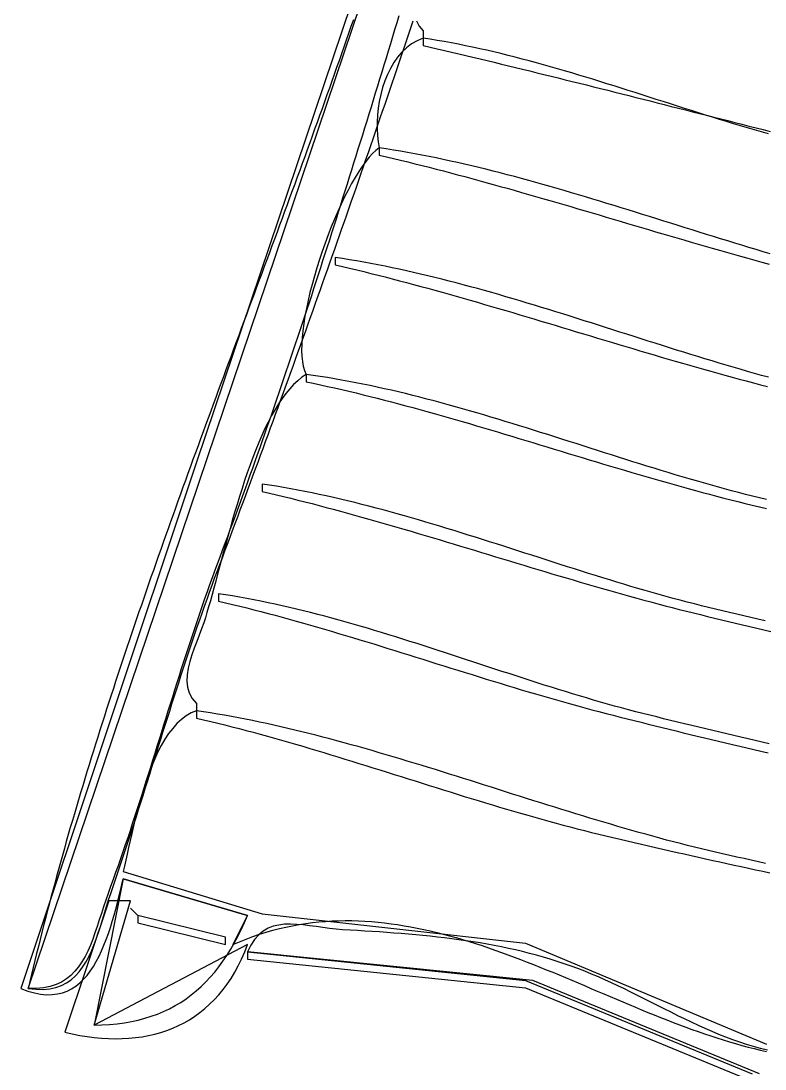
# Model space of a CAD drawing. Extents: x 0 to 1224, y 0 to 792.
# Drawn here: x 368 to 469.8, y 144 to 287.4 of the extents above; entities that cross this region are included whole.
import ezdxf

# ---------------------------------------------------------------- set-up
doc = ezdxf.new("R2010")
doc.units = 0
doc.layers.add('C2', color=2, linetype='CONTINUOUS')
doc.layers.add('C7', color=7, linetype='CONTINUOUS')

msp = doc.modelspace()

# ---------------------------------------------------------------- linework, layer by layer
at = {"layer": 'C2'}
for points in [[(380, 167), (374, 149), (375.0217, 148.7721), (376.0329, 148.5778), (377.033, 148.4174), (378.0214, 148.2912), (378.9974, 148.1994), (379.9607, 148.1426), (380.9104, 148.1209), (381.8462, 148.1348), (382.7674, 148.1845), (383.6734, 148.2704), (384.5636, 148.3929), (385.4375, 148.5522), (386.2946, 148.7487), (387.1342, 148.9827), (387.9557, 149.2545), (388.7586, 149.5646), (389.5423, 149.9131), (390.3062, 150.3005), (391.0497, 150.7271), (391.7724, 151.1932), (392.4735, 151.6992), (393.1526, 152.2454), (393.8089, 152.832), (394.4421, 153.4595), (395.0515, 154.1282), (395.6364, 154.8384), (396.1964, 155.5904), (396.7309, 156.3846), (397.2392, 157.2213), (397.7209, 158.1009), (398.1753, 159.0236), (398.6018, 159.9899), (399, 161), (378, 150), (383, 167), (380, 167)], [(383, 166), (384, 165), (383, 166)], [(384, 165), (384, 164), (396, 161), (396, 162), (384, 165)]]:
    msp.add_lwpolyline(points, dxfattribs=at)
at = {"layer": 'C7'}
for points in [[(448, 393), (392, 227), (368, 155), (368.9439, 154.6439), (369.8408, 154.3852), (370.6921, 154.22), (371.4994, 154.1439), (372.2641, 154.153), (372.9879, 154.2431), (373.6721, 154.4101), (374.3184, 154.6499), (374.9283, 154.9583), (375.5032, 155.3312), (376.0446, 155.7646), (376.5542, 156.2542), (377.0334, 156.796), (377.4837, 157.3859), (377.9066, 158.0197), (378.3038, 158.6934), (378.6766, 159.4028), (379.0266, 160.1437), (379.3553, 160.9121), (379.6642, 161.7039), (379.9549, 162.5149), (380.2288, 163.341), (380.4876, 164.1781), (380.7326, 165.0221), (380.9654, 165.8689), (381.1876, 166.7143), (381.4006, 167.5542), (381.606, 168.3845), (381.8053, 169.2012), (382, 170), (399, 165), (397, 161), (397.9085, 161.3926), (398.8165, 161.7579), (399.7238, 162.0961), (400.6305, 162.4079), (401.5366, 162.6937), (402.4421, 162.954), (403.3469, 163.1894), (404.2511, 163.4003), (405.1546, 163.5873), (406.0575, 163.7508), (406.9598, 163.8914), (407.8614, 164.0095), (408.7624, 164.1057), (409.6627, 164.1805), (410.5623, 164.2343), (411.4613, 164.2677), (412.3596, 164.2812), (413.2573, 164.2753), (414.1543, 164.2504), (415.0506, 164.2072), (415.9462, 164.1461), (416.8411, 164.0675), (417.7354, 163.9721), (418.6289, 163.8602), (419.5218, 163.7325), (420.4139, 163.5894), (421.3054, 163.4314), (422.1962, 163.259), (423.0862, 163.0728), (423.9755, 162.8732), (424.8642, 162.6608), (425.7521, 162.4359), (426.6392, 162.1993), (427.5257, 161.9512), (428.4114, 161.6923), (429.2964, 161.4231), (430.1807, 161.1441), (431.0642, 160.8557), (431.947, 160.5585), (432.829, 160.2529), (433.7103, 159.9395), (434.5908, 159.6188), (435.4705, 159.2913), (436.3495, 158.9575), (437.2278, 158.6179), (438.1053, 158.273), (438.982, 157.9232), (439.8579, 157.5692), (440.733, 157.2114), (441.6074, 156.8503), (442.481, 156.4864), (443.3538, 156.1203), (444.2258, 155.7523), (445.097, 155.3831), (445.9674, 155.0132), (446.837, 154.6429), (447.7058, 154.273), (448.5737, 153.9037), (449.4409, 153.5357), (450.3073, 153.1695), (451.1728, 152.8055), (452.0375, 152.4443), (452.9014, 152.0863), (453.7644, 151.7322), (454.6267, 151.3823), (455.488, 151.0371), (456.3486, 150.6973), (457.2083, 150.3632), (458.0671, 150.0355), (458.9251, 149.7145), (459.7823, 149.4008), (460.6385, 149.095), (461.4939, 148.7974), (462.3485, 148.5086), (463.2022, 148.2292), (464.055, 147.9596), (464.9069, 147.7003), (465.758, 147.4518), (466.6082, 147.2147), (467.4574, 146.9894), (468.3058, 146.7764), (469.1533, 146.5763), (470, 146.3896)], [(379.9212, 168), (379.5992, 167.0962), (379.2939, 166.1866), (378.9994, 165.2767), (378.7101, 164.3719), (378.4201, 163.4775), (378.1238, 162.5989), (377.8153, 161.7417), (377.4889, 160.9111), (377.1389, 160.1125), (376.7594, 159.3515), (376.3449, 158.6334), (375.8894, 157.9635), (375.3872, 157.3473), (374.8327, 156.7903), (374.22, 156.2978), (373.5433, 155.8751), (372.797, 155.5278), (371.9753, 155.2613), (371.0723, 155.0808), (370.0825, 154.9919), (369, 155), (425, 321)], [(413.4651, 287.5239), (413.1424, 286.5887), (412.8185, 285.6533), (412.4933, 284.7178), (412.167, 283.7821), (411.8396, 282.8463), (411.5111, 281.9103), (411.1815, 280.9742), (410.8509, 280.0378), (410.5193, 279.1014), (410.1866, 278.1648), (409.853, 277.228), (409.5185, 276.291), (409.1831, 275.3539), (408.8468, 274.4167), (408.5096, 273.4793), (408.1716, 272.5417), (407.8329, 271.604), (407.4933, 270.6661), (407.153, 269.728), (406.8121, 268.7898), (406.4704, 267.8514), (406.1281, 266.9129), (405.7851, 265.9742), (405.4416, 265.0354), (405.0975, 264.0964), (404.7528, 263.1572), (404.4077, 262.2179), (404.062, 261.2784), (403.7159, 260.3387), (403.3693, 259.3989), (403.0224, 258.4589), (402.6751, 257.5188), (402.3274, 256.5785), (401.9795, 255.638), (401.6312, 254.6974), (401.2827, 253.7566), (400.9339, 252.8157), (400.5849, 251.8746), (400.2358, 250.9333), (399.8865, 249.9919), (399.5371, 249.0503), (399.1875, 248.1085), (398.838, 247.1666), (398.4883, 246.2245), (398.1387, 245.2823), (397.7891, 244.3399), (397.4395, 243.3973), (397.0901, 242.4546), (396.7407, 241.5116), (396.3914, 240.5686), (396.0423, 239.6253), (395.6934, 238.682), (395.3447, 237.7384), (394.9962, 236.7947), (394.648, 235.8508), (394.3001, 234.9067), (393.9526, 233.9625), (393.6053, 233.0181), (393.2585, 232.0736), (392.9121, 231.1288), (392.5661, 230.184), (392.2206, 229.2389), (391.8755, 228.2937), (391.531, 227.3483), (391.1871, 226.4028), (390.8437, 225.457), (390.5009, 224.5112), (390.1588, 223.5651), (389.8173, 222.6189), (389.4765, 221.6725), (389.1364, 220.7259), (388.7971, 219.7792), (388.4585, 218.8323), (388.1207, 217.8853), (387.7838, 216.9381), (387.4477, 215.9907), (387.1125, 215.0431), (386.7783, 214.0954), (386.4449, 213.1475), (386.1126, 212.1994), (385.7812, 211.2512), (385.4508, 210.3028), (385.1215, 209.3542), (384.7933, 208.4054), (384.4662, 207.4565), (384.1402, 206.5074), (383.8154, 205.5582), (383.4918, 204.6088), (383.1694, 203.6592), (382.8483, 202.7094), (382.5284, 201.7594), (382.2098, 200.8093), (381.8926, 199.8591), (381.5767, 198.9086), (381.2622, 197.958), (380.9491, 197.0072), (380.6375, 196.0562), (380.3274, 195.1051), (380.0187, 194.1538), (379.7116, 193.2023), (379.406, 192.2506), (379.102, 191.2988), (378.7996, 190.3468), (378.4989, 189.3946), (378.1998, 188.4423), (377.9024, 187.4898), (377.6068, 186.5371), (377.3129, 185.5842), (377.0207, 184.6312), (376.7304, 183.678), (376.4419, 182.7246), (376.1553, 181.771), (375.8706, 180.8173), (375.5878, 179.8634), (375.3069, 178.9093), (375.028, 177.955), (374.7512, 177.0006), (374.4763, 176.046), (374.2035, 175.0912), (373.9328, 174.1362), (373.6642, 173.1811), (373.3978, 172.2258), (373.1335, 171.2703), (372.8714, 170.3146), (372.6115, 169.3588), (372.3539, 168.4028), (372.0986, 167.4466), (371.8456, 166.4902), (371.595, 165.5337), (371.3467, 164.577), (371.1008, 163.6201), (370.8573, 162.663), (370.6162, 161.7057), (370.3777, 160.7483), (370.1416, 159.7907), (369.9081, 158.8329), (369.6772, 157.8749), (369.4488, 156.9168), (369.223, 155.9585), (369, 155), (370.071, 154.8822), (371.0562, 154.8706), (371.9604, 154.9595), (372.7885, 155.1431), (373.5455, 155.4154), (374.2363, 155.7708), (374.8658, 156.2033), (375.4388, 156.7072), (375.9604, 157.2766), (376.4353, 157.9058), (376.8686, 158.5889), (377.2652, 159.3201), (377.6299, 160.0937), (377.9677, 160.9037), (378.2835, 161.7444), (378.5821, 162.61), (378.8686, 163.4946), (379.1478, 164.3924), (379.4246, 165.2977), (379.704, 166.2046), (379.9908, 167.1073), (380.2901, 168), (380.6187, 168.9527), (380.9447, 169.9063), (381.2682, 170.8609), (381.5893, 171.8164), (381.9081, 172.7727), (382.2249, 173.7298), (382.5397, 174.6876), (382.8526, 175.6461), (383.1639, 176.6052), (383.4737, 177.5648), (383.7821, 178.525), (384.0893, 179.4856), (384.3954, 180.4467), (384.7005, 181.4081), (385.0049, 182.3698), (385.3086, 183.3317), (385.6118, 184.2939), (385.9147, 185.2562), (386.2173, 186.2187), (386.5198, 187.1812), (386.8225, 188.1436), (387.1253, 189.1061), (387.4285, 190.0684), (387.7323, 191.0306), (388.0366, 191.9926), (388.3418, 192.9543), (388.6479, 193.9157), (388.9552, 194.8767), (389.2636, 195.8374), (389.5734, 196.7975), (389.8848, 197.7572), (390.1978, 198.7163), (390.5126, 199.6748), (390.8294, 200.6326), (391.1483, 201.5897), (391.4695, 202.546), (391.793, 203.5015), (392.1191, 204.4561), (392.4479, 205.4098), (392.7795, 206.3626), (393.114, 207.3142), (393.4517, 208.2649), (393.7927, 209.2143), (394.137, 210.1627), (394.485, 211.1097), (394.8366, 212.0555), (395.1921, 213), (395.5446, 213.9316), (395.8965, 214.8635), (396.248, 215.7957), (396.599, 216.7282), (396.9494, 217.661), (397.2993, 218.5941), (397.6488, 219.5275), (397.9977, 220.4612), (398.3461, 221.3951), (398.694, 222.3294), (399.0415, 223.2639), (399.3884, 224.1988), (399.7349, 225.1339), (400.0808, 226.0693), (400.4263, 227.0049), (400.7713, 227.9408), (401.1158, 228.877), (401.4599, 229.8135), (401.8035, 230.7502), (402.1466, 231.6872), (402.4892, 232.6245), (402.8314, 233.562), (403.1731, 234.4998), (403.5144, 235.4378), (403.8552, 236.3761), (404.1956, 237.3147), (404.5355, 238.2535), (404.875, 239.1925), (405.214, 240.1318), (405.5526, 241.0713), (405.8908, 242.0111), (406.2285, 242.9511), (406.5659, 243.8913), (406.9027, 244.8318), (407.2392, 245.7725), (407.5752, 246.7134), (407.9108, 247.6545), (408.246, 248.5959), (408.5808, 249.5375), (408.9152, 250.4793), (409.2492, 251.4214), (409.5828, 252.3636), (409.9159, 253.3061), (410.2487, 254.2488), (410.5811, 255.1916), (410.9131, 256.1347), (411.2447, 257.078), (411.5759, 258.0215), (411.9068, 258.9652), (412.2373, 259.9091), (412.5673, 260.8532), (412.8971, 261.7975), (413.2264, 262.742), (413.5554, 263.6867), (413.884, 264.6315), (414.2123, 265.5766), (414.5402, 266.5218), (414.8677, 267.4672), (415.1949, 268.4128), (415.5218, 269.3585), (415.8483, 270.3045), (416.1744, 271.2506), (416.5002, 272.1968), (416.8257, 273.1433), (417.1509, 274.0899), (417.4757, 275.0366), (417.8002, 275.9836), (418.1243, 276.9306), (418.4482, 277.8779), (418.7717, 278.8253), (419.0949, 279.7728), (419.4178, 280.7205), (419.7404, 281.6684), (420.0626, 282.6163), (420.3846, 283.5645), (420.7063, 284.5127), (421.0277, 285.4612), (421.3487, 286.4097), (421.6695, 287.3584)], [(419.6961, 288.0493), (419.404, 287.0883), (419.1117, 286.1274), (418.8193, 285.1666), (418.5266, 284.2059), (418.2338, 283.2454), (417.9406, 282.285), (417.6473, 281.3247), (417.3536, 280.3646), (417.0597, 279.4047), (416.7654, 278.4449), (416.4709, 277.4853), (416.176, 276.5259), (415.8807, 275.5667), (415.5851, 274.6076), (415.2891, 273.6488), (414.9928, 272.6902), (414.696, 271.7319), (414.3987, 270.7737), (414.1011, 269.8158), (413.8029, 268.8582), (413.5043, 267.9008), (413.2053, 266.9436), (412.9057, 265.9868), (412.6055, 265.0302), (412.3049, 264.0739), (412.0037, 263.1178), (411.7019, 262.1621), (411.3995, 261.2067), (411.0966, 260.2516), (410.793, 259.2969), (410.4888, 258.3424), (410.1839, 257.3883), (409.8784, 256.4346), (409.5722, 255.4812), (409.2653, 254.5281), (408.9578, 253.5755), (408.6494, 252.6232), (408.3404, 251.6713), (408.0306, 250.7198), (407.72, 249.7687), (407.4086, 248.818), (407.0964, 247.8677), (406.7834, 246.9178), (406.4696, 245.9684), (406.1549, 245.0194), (405.8394, 244.0709), (405.523, 243.1228), (405.2057, 242.1752), (404.8874, 241.228), (404.5683, 240.2813), (404.2482, 239.3352), (403.9271, 238.3895), (403.6051, 237.4443), (403.2821, 236.4996), (402.9581, 235.5554), (402.633, 234.6118), (402.3069, 233.6687), (401.9798, 232.7261), (401.6516, 231.7841), (401.3223, 230.8426), (400.9919, 229.9017), (400.6604, 228.9614), (400.3278, 228.0216), (399.994, 227.0824), (399.6591, 226.1439), (399.3229, 225.2059), (398.9856, 224.2685), (398.6471, 223.3318), (398.3074, 222.3957), (397.9664, 221.4602), (397.6242, 220.5253), (397.2807, 219.5911), (396.9359, 218.6576), (396.5898, 217.7247), (396.2423, 216.7925), (395.8936, 215.8609), (395.5435, 214.9301), (395.1921, 214), (394.8366, 213.0547), (394.4856, 212.1079), (394.1389, 211.1595), (393.7961, 210.2096), (393.4573, 209.2583), (393.1221, 208.3056), (392.7904, 207.3517), (392.462, 206.3965), (392.1367, 205.4403), (391.8144, 204.4829), (391.4948, 203.5246), (391.1777, 202.5653), (390.8631, 201.6052), (390.5507, 200.6443), (390.2403, 199.6827), (389.9317, 198.7204), (389.6247, 197.7575), (389.3192, 196.7941), (389.015, 195.8303), (388.7119, 194.8661), (388.4097, 193.9016), (388.1083, 192.9369), (387.8073, 191.972), (387.5068, 191.007), (387.2064, 190.042), (386.906, 189.0771), (386.6054, 188.1122), (386.3044, 187.1476), (386.0028, 186.1831), (385.7005, 185.2191), (385.3973, 184.2554), (385.093, 183.2921), (384.7873, 182.3294), (384.4802, 181.3673), (384.1714, 180.4059), (383.8607, 179.4452), (383.548, 178.4853), (383.2331, 177.5263), (382.9158, 176.5683), (382.5959, 175.6112), (382.2732, 174.6553), (381.9476, 173.7005), (381.6188, 172.7469), (381.2867, 171.7947), (380.951, 170.8438), (380.6117, 169.8943), (380.2685, 168.9463), (379.9213, 168)], [(422.0838, 287.3585), (422.4591, 286.6418), (423, 286), (423, 285), (422.1877, 284.6565), (421.4348, 284.2176), (420.7405, 283.6913), (420.104, 283.0859), (419.5246, 282.4092), (419.0017, 281.6695), (418.5344, 280.8749), (418.122, 280.0334), (417.7637, 279.1532), (417.459, 278.2423), (417.2069, 277.3088), (417.0068, 276.3608), (416.858, 275.4065), (416.7597, 274.4539), (416.7111, 273.5111), (416.7116, 272.5862), (416.7604, 271.6873), (416.8567, 270.8225), (417, 270), (416.5532, 269.654), (416.0958, 269.2229), (415.6296, 268.7115), (415.1565, 268.1247), (414.6782, 267.4673), (414.1966, 266.7441), (413.7135, 265.9601), (413.2307, 265.12), (412.7501, 264.2288), (412.2736, 263.2912), (411.8028, 262.3122), (411.3397, 261.2965), (410.886, 260.2491), (410.4437, 259.1749), (410.0144, 258.0785), (409.6002, 256.965), (409.2027, 255.8392), (408.8238, 254.7059), (408.4653, 253.5699), (408.1292, 252.4362), (407.8171, 251.3096), (407.5309, 250.1949), (407.2724, 249.097), (407.0436, 248.0208), (406.8461, 246.9711), (406.6818, 245.9527), (406.5526, 244.9706), (406.4603, 244.0295), (406.4067, 243.1344), (406.3936, 242.29), (406.4228, 241.5013), (406.4963, 240.7731), (406.6157, 240.1102), (406.783, 239.5176), (407, 239), (406.4182, 238.6067), (405.8516, 238.1477), (405.2997, 237.6261), (404.7622, 237.0451), (404.239, 236.408), (403.7296, 235.718), (403.2338, 234.9783), (402.7513, 234.1922), (402.2818, 233.3628), (401.825, 232.4934), (401.3806, 231.5872), (400.9484, 230.6475), (400.5279, 229.6775), (400.119, 228.6803), (399.7213, 227.6593), (399.3346, 226.6176), (398.9585, 225.5584), (398.5928, 224.4851), (398.2371, 223.4008), (397.8912, 222.3087), (397.5548, 221.212), (397.2275, 220.1141), (396.9091, 219.0181), (396.5994, 217.9272), (396.2979, 216.8447), (396.0044, 215.7737), (395.7186, 214.7176), (395.4403, 213.6795), (395.169, 212.6627), (394.9046, 211.6703), (394.6468, 210.7057), (394.3951, 209.772), (394.1495, 208.8724), (393.9094, 208.0103), (393.6748, 207.1887), (393.4451, 206.411), (393.2203, 205.6803), (393, 205), (392.7119, 204.1914), (392.3851, 203.3426), (392.0397, 202.4628), (391.696, 201.5613), (391.374, 200.6473), (391.0939, 199.7302), (390.8759, 198.8192), (390.7401, 197.9235), (390.7067, 197.0525), (390.7958, 196.2154), (391.0276, 195.4214), (391.4223, 194.6798), (392, 194), (392, 193), (391.2805, 192.6935), (390.5972, 192.2919), (389.9488, 191.8018), (389.3343, 191.2296), (388.7524, 190.5818), (388.2019, 189.8649), (387.6818, 189.0853), (387.1907, 188.2496), (386.7277, 187.3643), (386.2914, 186.4357), (385.8807, 185.4705), (385.4945, 184.4751), (385.1316, 183.4559), (384.7908, 182.4196), (384.4709, 181.3724), (384.1708, 180.3211), (383.8893, 179.2719), (383.6252, 178.2315), (383.3774, 177.2062), (383.1447, 176.2027), (382.9259, 175.2273), (382.7199, 174.2866), (382.5254, 173.387), (382.3414, 172.535), (382.1666, 171.7372), (382, 171), (401, 165.1952), (437, 161.2114), (470, 147.3897)], [(423, 285), (423, 284), (423.9754, 283.7737), (424.9505, 283.5466), (425.9252, 283.3185), (426.8996, 283.0895), (427.8736, 282.8596), (428.8472, 282.6288), (429.8205, 282.3972), (430.7935, 282.1648), (431.7661, 281.9316), (432.7384, 281.6976), (433.7104, 281.463), (434.6821, 281.2276), (435.6535, 280.9915), (436.6245, 280.7548), (437.5953, 280.5174), (438.5658, 280.2794), (439.5361, 280.0408), (440.506, 279.8017), (441.4758, 279.5621), (442.4452, 279.3219), (443.4144, 279.0813), (444.3834, 278.8402), (445.3521, 278.5987), (446.3206, 278.3568), (447.2889, 278.1145), (448.2569, 277.8718), (449.2248, 277.6288), (450.1925, 277.3855), (451.1599, 277.142), (452.1272, 276.8981), (453.0943, 276.6541), (454.0612, 276.4098), (455.028, 276.1654), (455.9946, 275.9208), (456.961, 275.6761), (457.9273, 275.4313), (458.8935, 275.1865), (459.8595, 274.9415), (460.8254, 274.6966), (461.7912, 274.4516), (462.7569, 274.2067), (463.7225, 273.9618), (464.688, 273.717), (465.6534, 273.4723), (466.6187, 273.2278), (467.5839, 272.9834), (468.549, 272.7391), (469.5141, 272.4951), (470.4792, 272.2513)], [(470.2622, 271.8974), (469.3046, 272.17), (468.3467, 272.4471), (467.3884, 272.7284), (466.4297, 273.0137), (465.4707, 273.3026), (464.5114, 273.5948), (463.5518, 273.89), (462.5918, 274.188), (461.6315, 274.4883), (460.6708, 274.7908), (459.7099, 275.0951), (458.7486, 275.4009), (457.787, 275.7078), (456.8252, 276.0157), (455.863, 276.3242), (454.9005, 276.6329), (453.9377, 276.9417), (452.9747, 277.2501), (452.0113, 277.5579), (451.0477, 277.8648), (450.0838, 278.1705), (449.1196, 278.4746), (448.1552, 278.7769), (447.1905, 279.0771), (446.2255, 279.3748), (445.2603, 279.6698), (444.2948, 279.9617), (443.3291, 280.2503), (442.3632, 280.5352), (441.397, 280.8162), (440.4305, 281.0929), (439.4639, 281.3651), (438.497, 281.6324), (437.5299, 281.8945), (436.5626, 282.1511), (435.5951, 282.402), (434.6274, 282.6468), (433.6594, 282.8852), (432.6913, 283.117), (431.723, 283.3417), (430.7544, 283.5592), (429.7857, 283.769), (428.8169, 283.971), (427.8478, 284.1648), (426.8785, 284.35), (425.9091, 284.5265), (424.9396, 284.6938), (423.9698, 284.8517), (423, 285)], [(417, 270), (417, 269), (417.978, 268.7719), (418.9554, 268.5404), (419.932, 268.3057), (420.908, 268.0678), (421.8833, 267.8268), (422.8579, 267.5828), (423.832, 267.336), (424.8054, 267.0864), (425.7783, 266.8342), (426.7507, 266.5793), (427.7225, 266.3221), (428.6938, 266.0624), (429.6647, 265.8005), (430.6351, 265.5364), (431.6051, 265.2703), (432.5747, 265.0022), (433.5439, 264.7323), (434.5127, 264.4606), (435.4813, 264.1872), (436.4495, 263.9123), (437.4174, 263.636), (438.3851, 263.3583), (439.3525, 263.0793), (440.3197, 262.7992), (441.2867, 262.5181), (442.2535, 262.236), (443.2202, 261.953), (444.1868, 261.6694), (445.1533, 261.385), (446.1197, 261.1002), (447.0861, 260.8149), (448.0524, 260.5293), (449.0187, 260.2434), (449.985, 259.9574), (450.9514, 259.6714), (451.9179, 259.3854), (452.8844, 259.0997), (453.851, 258.8141), (454.8178, 258.529), (455.7848, 258.2443), (456.7519, 257.9603), (457.7192, 257.6768), (458.6868, 257.3942), (459.6546, 257.1125), (460.6226, 256.8317), (461.591, 256.552), (462.5597, 256.2735), (463.5288, 255.9963), (464.4982, 255.7204), (465.468, 255.4461), (466.4382, 255.1734), (467.4089, 254.9023), (468.38, 254.633), (469.3516, 254.3656), (470.3237, 254.1003)], [(470.4905, 255.5031), (469.5213, 255.7895), (468.5519, 256.0785), (467.5822, 256.3699), (466.6124, 256.6636), (465.6423, 256.9592), (464.6721, 257.2567), (463.7017, 257.5558), (462.7311, 257.8563), (461.7603, 258.1581), (460.7894, 258.4609), (459.8182, 258.7645), (458.847, 259.0688), (457.8755, 259.3736), (456.9039, 259.6786), (455.9322, 259.9837), (454.9603, 260.2886), (453.9883, 260.5932), (453.0162, 260.8973), (452.0439, 261.2007), (451.0715, 261.5031), (450.099, 261.8045), (449.1264, 262.1045), (448.1536, 262.4031), (447.1808, 262.7), (446.2079, 262.995), (445.2349, 263.2879), (444.2617, 263.5785), (443.2886, 263.8666), (442.3153, 264.1521), (441.342, 264.4347), (440.3685, 264.7143), (439.3951, 264.9906), (438.4216, 265.2635), (437.448, 265.5327), (436.4744, 265.7981), (435.5007, 266.0595), (434.527, 266.3166), (433.5533, 266.5693), (432.5795, 266.8174), (431.6057, 267.0607), (430.632, 267.299), (429.6582, 267.5321), (428.6843, 267.7597), (427.7105, 267.9818), (426.7367, 268.1981), (425.7629, 268.4084), (424.7891, 268.6126), (423.8154, 268.8104), (422.8416, 269.0016), (421.8679, 269.186), (420.8942, 269.3635), (419.9206, 269.5338), (418.947, 269.6968), (417.9734, 269.8522), (417, 270)], [(411, 255), (411, 254), (411.977, 253.772), (412.9533, 253.5403), (413.929, 253.3051), (414.904, 253.0664), (415.8784, 252.8244), (416.8521, 252.5792), (417.8253, 252.3308), (418.7979, 252.0795), (419.77, 251.8252), (420.7416, 251.5681), (421.7126, 251.3084), (422.6832, 251.0461), (423.6534, 250.7814), (424.6231, 250.5142), (425.5924, 250.2449), (426.5614, 249.9734), (427.5299, 249.6999), (428.4982, 249.4245), (429.4661, 249.1473), (430.4337, 248.8684), (431.4011, 248.588), (432.3682, 248.306), (433.3351, 248.0227), (434.3018, 247.7382), (435.2683, 247.4525), (436.2346, 247.1658), (437.2009, 246.8782), (438.167, 246.5897), (439.133, 246.3006), (440.099, 246.0109), (441.0649, 245.7207), (442.0308, 245.4301), (442.9967, 245.1393), (443.9626, 244.8483), (444.9286, 244.5573), (445.8946, 244.2664), (446.8607, 243.9756), (447.827, 243.6851), (448.7934, 243.3951), (449.7599, 243.1056), (450.7266, 242.8166), (451.6936, 242.5284), (452.6607, 242.2411), (453.6282, 241.9547), (454.5958, 241.6694), (455.5638, 241.3852), (456.5321, 241.1024), (457.5008, 240.8209), (458.4698, 240.5409), (459.4392, 240.2626), (460.409, 239.9859), (461.3792, 239.7111), (462.3499, 239.4383), (463.3211, 239.1675), (464.2928, 238.8989), (465.2649, 238.6325), (466.2377, 238.3685), (467.211, 238.107), (468.1849, 237.8482), (469.1594, 237.592), (470.1345, 237.3387)], [(470.2602, 238.6112), (469.2953, 238.8772), (468.3299, 239.1475), (467.364, 239.4219), (466.3977, 239.7), (465.4309, 239.9816), (464.4637, 240.2667), (463.4961, 240.5549), (462.528, 240.8461), (461.5596, 241.14), (460.5909, 241.4365), (459.6217, 241.7353), (458.6522, 242.0362), (457.6824, 242.339), (456.7122, 242.6435), (455.7418, 242.9495), (454.771, 243.2567), (453.8, 243.5651), (452.8287, 243.8743), (451.8571, 244.1841), (450.8853, 244.4943), (449.9133, 244.8048), (448.941, 245.1153), (447.9686, 245.4257), (446.9959, 245.7356), (446.0231, 246.0449), (445.0502, 246.3533), (444.0771, 246.6608), (443.1038, 246.967), (442.1304, 247.2717), (441.157, 247.5748), (440.1834, 247.876), (439.2098, 248.1751), (438.236, 248.4719), (437.2623, 248.7663), (436.2885, 249.0579), (435.3146, 249.3466), (434.3408, 249.6321), (433.367, 249.9143), (432.3931, 250.193), (431.4193, 250.4679), (430.4456, 250.7388), (429.4719, 251.0056), (428.4982, 251.2679), (427.5247, 251.5257), (426.5512, 251.7786), (425.5779, 252.0265), (424.6047, 252.2692), (423.6316, 252.5065), (422.6587, 252.7381), (421.6859, 252.9638), (420.7133, 253.1835), (419.7409, 253.3968), (418.7687, 253.6037), (417.7967, 253.8039), (416.8249, 253.9972), (415.8534, 254.1833), (414.8821, 254.3622), (413.9112, 254.5334), (412.9405, 254.697), (411.97, 254.8525), (411, 255)], [(407, 239), (407, 238), (407.9776, 237.795), (408.9546, 237.5849), (409.9308, 237.37), (410.9063, 237.1503), (411.881, 236.926), (412.8552, 236.6972), (413.8286, 236.4642), (414.8015, 236.227), (415.7737, 235.9858), (416.7454, 235.7407), (417.7165, 235.4919), (418.6871, 235.2395), (419.6572, 234.9838), (420.6267, 234.7247), (421.5959, 234.4626), (422.5645, 234.1974), (423.5328, 233.9295), (424.5007, 233.6589), (425.4682, 233.3857), (426.4354, 233.1102), (427.4022, 232.8324), (428.3688, 232.5526), (429.335, 232.2708), (430.301, 231.9872), (431.2668, 231.7021), (432.2324, 231.4154), (433.1978, 231.1274), (434.163, 230.8381), (435.1281, 230.5479), (436.0931, 230.2567), (437.058, 229.9648), (438.0228, 229.6723), (438.9876, 229.3794), (439.9523, 229.0861), (440.9171, 228.7927), (441.8819, 228.4993), (442.8467, 228.2061), (443.8116, 227.9131), (444.7766, 227.6206), (445.7417, 227.3286), (446.7069, 227.0374), (447.6724, 226.7471), (448.638, 226.4578), (449.6038, 226.1697), (450.5698, 225.883), (451.5361, 225.5977), (452.5027, 225.314), (453.4696, 225.0321), (454.4368, 224.7521), (455.4044, 224.4742), (456.3723, 224.1985), (457.3407, 223.9252), (458.3094, 223.6544), (459.2786, 223.3863), (460.2483, 223.121), (461.2184, 222.8586), (462.1891, 222.5994), (463.1603, 222.3434), (464.132, 222.0908), (465.1043, 221.8418), (466.0773, 221.5964), (467.0508, 221.355), (468.0251, 221.1175), (469, 220.8842), (469.9683, 220.6552)], [(470, 221.8842), (469.0409, 222.1145), (468.0814, 222.351), (467.1212, 222.5933), (466.1605, 222.8411), (465.1992, 223.0943), (464.2375, 223.3525), (463.2752, 223.6157), (462.3124, 223.8834), (461.3491, 224.1555), (460.3853, 224.4318), (459.4211, 224.712), (458.4564, 224.9958), (457.4913, 225.283), (456.5257, 225.5734), (455.5597, 225.8668), (454.5934, 226.1629), (453.6266, 226.4614), (452.6594, 226.7622), (451.6919, 227.0649), (450.724, 227.3694), (449.7558, 227.6754), (448.7872, 227.9827), (447.8184, 228.291), (446.8492, 228.6001), (445.8797, 228.9097), (444.9099, 229.2197), (443.9399, 229.5297), (442.9696, 229.8396), (441.9991, 230.149), (441.0283, 230.4578), (440.0573, 230.7657), (439.0861, 231.0725), (438.1147, 231.378), (437.1431, 231.6818), (436.1714, 231.9838), (435.1995, 232.2837), (434.2274, 232.5812), (433.2552, 232.8763), (432.2829, 233.1685), (431.3105, 233.4577), (430.338, 233.7436), (429.3654, 234.026), (428.3927, 234.3046), (427.4199, 234.5792), (426.4471, 234.8496), (425.4743, 235.1156), (424.5015, 235.3768), (423.5286, 235.6331), (422.5557, 235.8841), (421.5829, 236.1298), (420.61, 236.3697), (419.6373, 236.6038), (418.6645, 236.8317), (417.6918, 237.0532), (416.7192, 237.2681), (415.7467, 237.4762), (414.7743, 237.6771), (413.802, 237.8707), (412.8298, 238.0567), (411.8577, 238.2348), (410.8858, 238.4049), (409.9141, 238.5667), (408.9425, 238.72), (407.9711, 238.8645), (407, 239)], [(401, 224), (401, 223), (401.9756, 222.7721), (402.9504, 222.5403), (403.9244, 222.3046), (404.8977, 222.0652), (405.8702, 221.8222), (406.8421, 221.5757), (407.8133, 221.3258), (408.7839, 221.0727), (409.7538, 220.8166), (410.7232, 220.5574), (411.692, 220.2954), (412.6602, 220.0307), (413.628, 219.7634), (414.5952, 219.4936), (415.562, 219.2215), (416.5284, 218.9472), (417.4944, 218.6708), (418.46, 218.3925), (419.4252, 218.1123), (420.3901, 217.8304), (421.3547, 217.5469), (422.3191, 217.262), (423.2832, 216.9758), (424.2471, 216.6884), (425.2108, 216.3999), (426.1743, 216.1105), (427.1377, 215.8202), (428.101, 215.5293), (429.0642, 215.2378), (430.0273, 214.9459), (430.9904, 214.6536), (431.9535, 214.3612), (432.9166, 214.0688), (433.8798, 213.7764), (434.843, 213.4842), (435.8064, 213.1923), (436.7699, 212.9009), (437.7335, 212.6101), (438.6973, 212.32), (439.6613, 212.0307), (440.6255, 211.7424), (441.59, 211.4552), (442.5548, 211.1692), (443.5199, 210.8846), (444.4853, 210.6014), (445.4511, 210.3198), (446.4173, 210.0399), (447.3839, 209.7619), (448.351, 209.4859), (449.3185, 209.212), (450.2865, 208.9403), (451.2551, 208.6709), (452.2242, 208.4041), (453.1938, 208.1399), (454.1641, 207.8784), (455.135, 207.6198), (456.1066, 207.3642), (457.0788, 207.1117), (458.0518, 206.8624), (459.0255, 206.6165), (460, 206.3742), (460.9572, 206.1384), (461.9153, 205.9036), (462.8742, 205.6697), (463.8339, 205.4368), (464.7943, 205.2047), (465.7556, 204.9736), (466.7175, 204.7435), (467.6802, 204.5143), (468.6437, 204.2861), (469.6079, 204.0588), (470.5728, 203.8326)], [(469.7836, 205.2978), (468.8124, 205.5221), (467.8419, 205.7473), (466.8721, 205.9732), (465.903, 206.1998), (464.9346, 206.4272), (463.9669, 206.6553), (463, 206.8842), (462.037, 207.1155), (461.0738, 207.353), (460.1104, 207.5963), (459.1468, 207.8452), (458.1831, 208.0994), (457.2191, 208.3588), (456.2549, 208.623), (455.2906, 208.8919), (454.3261, 209.1652), (453.3613, 209.4427), (452.3964, 209.724), (451.4313, 210.0091), (450.466, 210.2976), (449.5005, 210.5893), (448.5349, 210.884), (447.569, 211.1814), (446.603, 211.4813), (445.6367, 211.7835), (444.6703, 212.0877), (443.7037, 212.3936), (442.7369, 212.7012), (441.77, 213.01), (440.8028, 213.3198), (439.8355, 213.6305), (438.868, 213.9418), (437.9003, 214.2535), (436.9324, 214.5652), (435.9644, 214.8769), (434.9961, 215.1881), (434.0277, 215.4988), (433.0591, 215.8086), (432.0904, 216.1173), (431.1214, 216.4247), (430.1523, 216.7306), (429.183, 217.0346), (428.2135, 217.3367), (427.2439, 217.6364), (426.2741, 217.9337), (425.3041, 218.2282), (424.3339, 218.5197), (423.3636, 218.808), (422.3931, 219.0928), (421.4224, 219.3739), (420.4516, 219.6511), (419.4806, 219.9241), (418.5094, 220.1926), (417.538, 220.4566), (416.5665, 220.7156), (415.5948, 220.9695), (414.623, 221.218), (413.651, 221.4609), (412.6788, 221.698), (411.7064, 221.929), (410.7339, 222.1536), (409.7613, 222.3717), (408.7884, 222.583), (407.8154, 222.7873), (406.8423, 222.9843), (405.8689, 223.1737), (404.8955, 223.3554), (403.9218, 223.5291), (402.948, 223.6946), (401.9741, 223.8516), (401, 224)], [(395, 209), (395, 208), (395.9732, 207.7722), (396.9455, 207.5396), (397.917, 207.3023), (398.8877, 207.0605), (399.8576, 206.8143), (400.8267, 206.564), (401.795, 206.3096), (402.7627, 206.0513), (403.7297, 205.7894), (404.696, 205.5239), (405.6618, 205.2551), (406.627, 204.983), (407.5916, 204.708), (408.5557, 204.4301), (409.5193, 204.1495), (410.4825, 203.8663), (411.4453, 203.5808), (412.4077, 203.2931), (413.3697, 203.0034), (414.3314, 202.7118), (415.2928, 202.4185), (416.2539, 202.1237), (417.2148, 201.8275), (418.1755, 201.5301), (419.136, 201.2316), (420.0964, 200.9323), (421.0567, 200.6323), (422.0169, 200.3318), (422.9771, 200.0309), (423.9373, 199.7298), (424.8975, 199.4286), (425.8577, 199.1276), (426.818, 198.8269), (427.7784, 198.5267), (428.739, 198.227), (429.6997, 197.9282), (430.6607, 197.6303), (431.6219, 197.3336), (432.5833, 197.0381), (433.5451, 196.7441), (434.5072, 196.4517), (435.4697, 196.1612), (436.4325, 195.8725), (437.3958, 195.586), (438.3596, 195.3018), (439.3238, 195.0201), (440.2885, 194.7409), (441.2539, 194.4646), (442.2197, 194.1912), (443.1862, 193.9209), (444.1534, 193.6539), (445.1212, 193.3904), (446.0898, 193.1305), (447.059, 192.8744), (448.0291, 192.6222), (449, 192.3742), (449.955, 192.1328), (450.9109, 191.8921), (451.8677, 191.6521), (452.8253, 191.4128), (453.7837, 191.1743), (454.7429, 190.9365), (455.7029, 190.6994), (456.6638, 190.4631), (457.6254, 190.2276), (458.5878, 189.9929), (459.551, 189.759), (460.5149, 189.526), (461.4796, 189.2937), (462.445, 189.0623), (463.4112, 188.8318), (464.378, 188.6021), (465.3457, 188.3733), (466.314, 188.1455), (467.283, 187.9185), (468.2527, 187.6924), (469.2231, 187.4673), (470.1942, 187.2432)], [(470.351, 188.4689), (469.383, 188.6924), (468.4156, 188.9168), (467.4491, 189.142), (466.4832, 189.3681), (465.5182, 189.5949), (464.5538, 189.8225), (463.5903, 190.0509), (462.6276, 190.2801), (461.6656, 190.51), (460.7045, 190.7406), (459.7442, 190.9719), (458.7847, 191.204), (457.826, 191.4367), (456.8682, 191.6701), (455.9113, 191.9041), (454.9552, 192.1388), (454, 192.3742), (453.0421, 192.6137), (452.0837, 192.8597), (451.1248, 193.1117), (450.1655, 193.3695), (449.2056, 193.6329), (448.2454, 193.9015), (447.2846, 194.1752), (446.3234, 194.4536), (445.3618, 194.7364), (444.3998, 195.0235), (443.4373, 195.3145), (442.4744, 195.6092), (441.5112, 195.9074), (440.5476, 196.2086), (439.5835, 196.5128), (438.6192, 196.8195), (437.6544, 197.1286), (436.6893, 197.4398), (435.7239, 197.7527), (434.7582, 198.0673), (433.7921, 198.383), (432.8257, 198.6999), (431.859, 199.0174), (430.8921, 199.3354), (429.9248, 199.6537), (428.9573, 199.9718), (427.9896, 200.2897), (427.0215, 200.607), (426.0533, 200.9234), (425.0848, 201.2387), (424.1161, 201.5526), (423.1471, 201.8648), (422.178, 202.1751), (421.2087, 202.4832), (420.2392, 202.7889), (419.2695, 203.0918), (418.2997, 203.3918), (417.3297, 203.6885), (416.3596, 203.9817), (415.3893, 204.271), (414.4189, 204.5564), (413.4484, 204.8373), (412.4778, 205.1138), (411.5071, 205.3853), (410.5363, 205.6517), (409.5655, 205.9128), (408.5945, 206.1681), (407.6235, 206.4176), (406.6525, 206.6608), (405.6814, 206.8976), (404.7103, 207.1277), (403.7392, 207.3508), (402.7681, 207.5666), (401.797, 207.7749), (400.8259, 207.9754), (399.8548, 208.1679), (398.8837, 208.352), (397.9127, 208.5276), (396.9417, 208.6942), (395.9708, 208.8518), (395, 209)], [(392, 193), (392, 192), (392.9751, 191.7717), (393.9493, 191.5384), (394.9223, 191.3002), (395.8944, 191.0575), (396.8656, 190.8102), (397.8358, 190.5587), (398.8052, 190.303), (399.7737, 190.0433), (400.7414, 189.7799), (401.7084, 189.5129), (402.6747, 189.2425), (403.6403, 188.9688), (404.6052, 188.692), (405.5696, 188.4123), (406.5333, 188.1299), (407.4966, 187.8449), (408.4594, 187.5576), (409.4217, 187.268), (410.3836, 186.9764), (411.3452, 186.683), (412.3064, 186.3879), (413.2674, 186.0913), (414.2281, 185.7933), (415.1886, 185.4942), (416.1489, 185.1941), (417.1091, 184.8932), (418.0692, 184.5917), (419.0293, 184.2897), (419.9893, 183.9874), (420.9494, 183.685), (421.9095, 183.3827), (422.8697, 183.0806), (423.8301, 182.779), (424.7906, 182.4779), (425.7514, 182.1776), (426.7124, 181.8782), (427.6738, 181.58), (428.6354, 181.283), (429.5975, 180.9876), (430.56, 180.6937), (431.5229, 180.4017), (432.4863, 180.1116), (433.4502, 179.8238), (434.4147, 179.5382), (435.3799, 179.2552), (436.3457, 178.9749), (437.3121, 178.6974), (438.2793, 178.4229), (439.2473, 178.1517), (440.2161, 177.8839), (441.1857, 177.6196), (442.1562, 177.3591), (443.1276, 177.1025), (444.1, 176.8499), (445.0734, 176.6017), (446.0478, 176.3578), (447.0233, 176.1186), (448, 175.8842), (448.973, 175.6536), (449.9463, 175.4241), (450.9198, 175.1954), (451.8935, 174.9678), (452.8675, 174.741), (453.8416, 174.5152), (454.816, 174.2904), (455.7906, 174.0666), (456.7654, 173.8437), (457.7404, 173.6218), (458.7156, 173.4009), (459.691, 173.181), (460.6667, 172.962), (461.6425, 172.7441), (462.6186, 172.5271), (463.5949, 172.3112), (464.5713, 172.0963), (465.548, 171.8823), (466.5249, 171.6694), (467.502, 171.4576), (468.4793, 171.2467), (469.4568, 171.0369), (470.4345, 170.8281)], [(469.8432, 172.1109), (468.8646, 172.3274), (467.8863, 172.5452), (466.9084, 172.764), (465.9308, 172.9841), (464.9535, 173.2053), (463.9766, 173.4276), (463, 173.6512), (462.0469, 173.8726), (461.0936, 174.0993), (460.1399, 174.3313), (459.1859, 174.5683), (458.2316, 174.8101), (457.277, 175.0566), (456.3221, 175.3076), (455.3669, 175.5628), (454.4115, 175.8222), (453.4557, 176.0855), (452.4997, 176.3526), (451.5435, 176.6233), (450.587, 176.8974), (449.6302, 177.1747), (448.6732, 177.4551), (447.7159, 177.7384), (446.7584, 178.0243), (445.8007, 178.3128), (444.8428, 178.6037), (443.8846, 178.8966), (442.9263, 179.1916), (441.9677, 179.4884), (441.009, 179.7868), (440.05, 180.0867), (439.0909, 180.3878), (438.1316, 180.6901), (437.1722, 180.9932), (436.2125, 181.2972), (435.2528, 181.6016), (434.2928, 181.9065), (433.3327, 182.2115), (432.3725, 182.5166), (431.4122, 182.8216), (430.4517, 183.1262), (429.4911, 183.4303), (428.5304, 183.7337), (427.5696, 184.0363), (426.6086, 184.3378), (425.6476, 184.6381), (424.6865, 184.9371), (423.7253, 185.2344), (422.764, 185.53), (421.8027, 185.8237), (420.8413, 186.1152), (419.8798, 186.4045), (418.9183, 186.6913), (417.9568, 186.9755), (416.9952, 187.2569), (416.0335, 187.5352), (415.0719, 187.8104), (414.1102, 188.0822), (413.1485, 188.3505), (412.1868, 188.6151), (411.2251, 188.8759), (410.2634, 189.1325), (409.3017, 189.3849), (408.34, 189.6329), (407.3783, 189.8763), (406.4167, 190.1149), (405.4551, 190.3486), (404.4936, 190.5771), (403.5321, 190.8003), (402.5706, 191.018), (401.6092, 191.2301), (400.6479, 191.4363), (399.6867, 191.6365), (398.7255, 191.8305), (397.7644, 192.0181), (396.8034, 192.1992), (395.8425, 192.3735), (394.8817, 192.5409), (393.921, 192.7013), (392.9604, 192.8543), (392, 193)], [(382, 170), (378, 150), (379.079, 150.0215), (380.1284, 150.0797), (381.1488, 150.1745), (382.1405, 150.3056), (383.1041, 150.4731), (384.04, 150.6766), (384.9487, 150.9161), (385.8306, 151.1915), (386.6863, 151.5026), (387.5161, 151.8492), (388.3206, 152.2312), (389.1003, 152.6485), (389.8555, 153.1009), (390.5867, 153.5883), (391.2945, 154.1105), (391.9793, 154.6674), (392.6415, 155.2589), (393.2817, 155.8848), (393.9002, 156.545), (394.4976, 157.2392), (395.0743, 157.9675), (395.6308, 158.7296), (396.1676, 159.5254), (396.6851, 160.3548), (397.1838, 161.2176), (397.6642, 162.1136), (398.1267, 163.0428), (398.5718, 164.0049), (399, 165), (382, 170)], [(470.1076, 146.5683), (469.1604, 146.7951), (468.2128, 147.0519), (467.2652, 147.3367), (466.3179, 147.6475), (465.3711, 147.9822), (464.4252, 148.3388), (463.4804, 148.7153), (462.5371, 149.1097), (461.5954, 149.5198), (460.6558, 149.9438), (459.7184, 150.3794), (458.7837, 150.8248), (457.8518, 151.2779), (456.9231, 151.7367), (455.9978, 152.199), (455.0763, 152.663), (454.1589, 153.1265), (453.2458, 153.5876), (452.3373, 154.0442), (451.4338, 154.4942), (450.5354, 154.9357), (449.6426, 155.3666), (448.7555, 155.7849), (447.8745, 156.1886), (447, 156.5756), (446.0635, 156.9723), (445.1251, 157.3511), (444.1849, 157.7127), (443.2427, 158.0573), (442.2985, 158.3856), (441.3524, 158.6979), (440.4044, 158.9948), (439.4543, 159.2767), (438.5023, 159.5442), (437.5483, 159.7976), (436.5922, 160.0375), (435.6342, 160.2643), (434.674, 160.4786), (433.7119, 160.6808), (432.7476, 160.8713), (431.7813, 161.0507), (430.8129, 161.2195), (429.8424, 161.3781), (428.8698, 161.5269), (427.8951, 161.6665), (426.9182, 161.7974), (425.9392, 161.92), (424.958, 162.0348), (423.9746, 162.1423), (422.989, 162.2429), (422.0013, 162.3372), (421.0113, 162.4256), (420.0191, 162.5086), (419.0247, 162.5867), (418.028, 162.6603), (417.029, 162.73), (416.0278, 162.7961), (415.0243, 162.8593), (414.0185, 162.9199), (413.0104, 162.9784), (412, 163.0354), (411.0991, 163.1059), (410.1921, 163.2091), (409.2837, 163.3322), (408.3785, 163.4624), (407.4811, 163.5871), (406.5961, 163.6934), (405.7281, 163.7685), (404.8817, 163.7998), (404.0616, 163.7744), (403.2723, 163.6795), (402.5186, 163.5025), (401.805, 163.2306), (401.136, 162.8509), (400.5165, 162.3508), (399.9508, 161.7174), (399.4438, 160.9381), (399, 160)], [(469, 143.3287), (438, 156.0995), (399, 160), (399, 159), (437, 155.0995), (468, 142.3287)], [(399, 160), (437, 156.0995), (468, 143.3287)]]:
    msp.add_lwpolyline(points, dxfattribs=at)

doc.saveas('drawing.dxf')
